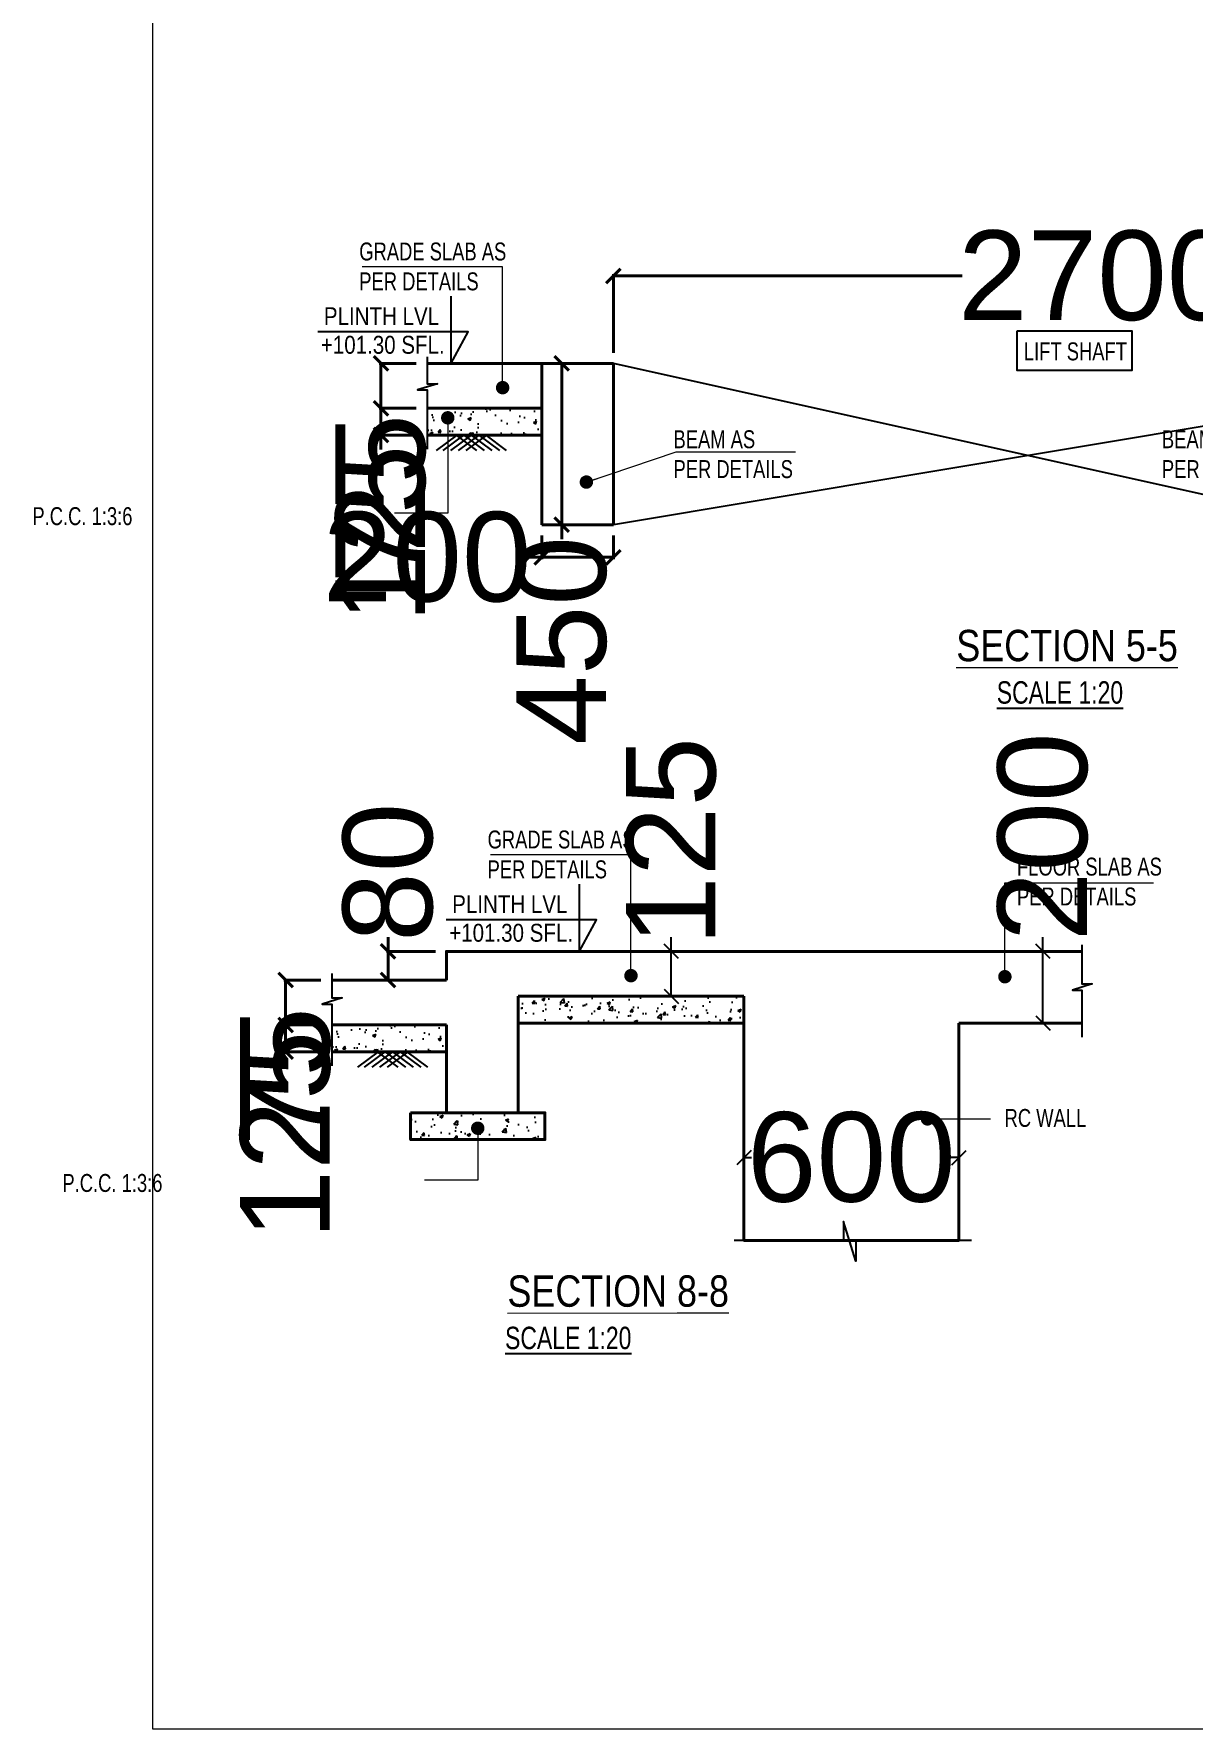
# Model space of a CAD drawing. Header units: millimetres. Extents: x 372 to 37729, y 179 to 80599.
# Drawn here: x 10242 to 13474, y 10343 to 15073 of the extents above; entities that cross this region are included whole.
import ezdxf

# ---------------------------------------------------------------- set-up
doc = ezdxf.new("R2010")
doc.units = ezdxf.units.MM
for name, color, linetype in [('HAT', 8, 'Continuous'), ('S - HATCH', 8, 'Continuous'), ('S - TXT-1', 6, 'Continuous'), ('S-DIM', 8, 'Continuous'), ('TEMP', 8, 'Continuous'), ('TEXT', 7, 'Continuous')]:
    doc.layers.add(name, color=color, linetype=linetype)
for name, color, linetype, lineweight in [('S - COL', 5, 'Continuous', 40), ('S - DIM', 253, 'Continuous', 13), ('S - SEC CUT', 5, 'Continuous', 13), ('S - SEC CUT TXT', 1, 'Continuous', 13), ('STR-Stair', 1, 'Continuous', 13)]:
    doc.layers.add(name, color=color, linetype=linetype, lineweight=lineweight)
doc.styles.add('SD', font='ARIALNB.TTF')
doc.styles.add('SED', font='ARIALN.TTF', dxfattribs={"height": 50})
doc.styles.add('SOBHA', font='arial.ttf')
doc.styles.add('sobha.sed', font='swisscl.ttf')
doc.dimstyles.new('S--20', dxfattribs={"dimscale": 20, "dimtxt": 12.5, "dimasz": 2, "dimexe": 0.25, "dimexo": 1.5, "dimgap": 0.1, "dimtad": 0, "dimdec": 0, "dimrnd": 0.0005, "dimzin": 0, "dimdsep": 46, "dimtxsty": 'SOBHA', "dimblk": 'OBLIQUE', "dimcen": 0.09, "dimclrd": 8, "dimclre": 8, "dimclrt": 4, "dimadec": 0, "dimazin": 0, "dimtfac": 1, "dimtdec": 0, "dimtofl": 0, "dimtmove": 0, "dimatfit": 3, "dimfxl": 0.18, "dimtolj": 1, "dimtzin": 0, "dimlwd": -1, "dimlwe": -1, "dimarcsym": 0})
doc.dimstyles.new('S-25', dxfattribs={"dimscale": 25, "dimtxt": 2.5, "dimasz": 1.5, "dimexe": 0.25, "dimexo": 0.5, "dimgap": 0.1, "dimtad": 0, "dimdec": 0, "dimrnd": 0.0005, "dimzin": 0, "dimdsep": 46, "dimtxsty": 'SOBHA', "dimblk": 'OBLIQUE', "dimcen": 0.09, "dimclrd": 8, "dimclre": 8, "dimclrt": 6, "dimadec": 0, "dimazin": 0, "dimtfac": 1, "dimtdec": 0, "dimtofl": 0, "dimtmove": 0, "dimatfit": 3, "dimfxl": 0.18, "dimtolj": 1, "dimtzin": 0, "dimlwd": -1, "dimlwe": -1, "dimarcsym": 0})

# ---------------------------------------------------------------- blocks, each defined once
blk = doc.blocks.new('_Oblique')
at = {"color": 0, "linetype": 'ByBlock', "lineweight": -2}
blk.add_line((-0.5, -0.5), (0.5, 0.5), dxfattribs=at)
blk = doc.blocks.new('*D325')
at = {"layer": 'Defpoints', "color": 0, "transparency": 16777216}
for p in [(11659.6, 13703.7), (11859.6, 13703.7), (11659.6, 13612.8)]:
    blk.add_point(p, dxfattribs=at)
at = {"layer": 'S - COL', "color": 8, "transparency": 16777216}
for p, q in [((11659.6, 13673.7), (11659.6, 13607.8)), ((11859.6, 13673.7), (11859.6, 13607.8)), ((11659.6, 13612.8), (11619.6, 13612.8)), ((11859.6, 13612.8), (11659.6, 13612.8))]:
    blk.add_line(p, q, dxfattribs=at)
at = {"layer": 'S - COL', "color": 8, "transparency": 16777216, "xscale": 40, "yscale": 40, "zscale": 40, "rotation": 180}
blk.add_blockref('_Oblique', (11659.6, 13612.8), dxfattribs=at)
at = {"layer": 'S - COL', "color": 8, "transparency": 16777216, "xscale": 40, "yscale": 40, "zscale": 40}
blk.add_blockref('_Oblique', (11859.6, 13612.8), dxfattribs=at)
at = {"layer": 'S - COL', "color": 4, "transparency": 16777216, "insert": (11339.7, 13612.8), "char_height": 250, "attachment_point": 5, "style": 'SOBHA'}
blk.add_mtext('\\A1;200', dxfattribs=at)
blk = doc.blocks.new('*D326')
at = {"layer": 'Defpoints', "color": 0, "transparency": 16777216}
for p in [(11659.6, 14153.7), (11659.6, 13703.7), (11715.4, 13703.7)]:
    blk.add_point(p, dxfattribs=at)
at = {"layer": 'S - COL', "color": 8, "transparency": 16777216}
for p, q in [((11689.6, 14153.7), (11720.4, 14153.7)), ((11715.4, 14153.7), (11715.4, 13703.7)), ((11689.6, 13703.7), (11720.4, 13703.7)), ((11715.4, 13703.7), (11715.4, 13663.7))]:
    blk.add_line(p, q, dxfattribs=at)
at = {"layer": 'S - COL', "color": 8, "transparency": 16777216, "xscale": 40, "yscale": 40, "zscale": 40}
for p, rotation in [((11715.4, 14153.7), 90), ((11715.4, 13703.7), 270)]:
    blk.add_blockref('_Oblique', p, dxfattribs=dict(at, rotation=rotation))
at = {"layer": 'S - COL', "color": 4, "transparency": 16777216, "insert": (11715.4, 13380.9), "char_height": 250, "attachment_point": 5, "rotation": 90, "style": 'SOBHA'}
blk.add_mtext('\\A1;450', dxfattribs=at)
blk = doc.blocks.new('*D327')
at = {"layer": 'Defpoints', "color": 0, "transparency": 16777216}
for p in [(11339.6, 14153.7), (11210.7, 14028.7), (11339.6, 14028.7)]:
    blk.add_point(p, dxfattribs=at)
at = {"layer": 'S - COL', "color": 8, "transparency": 16777216}
for p, q in [((11309.6, 14153.7), (11205.7, 14153.7)), ((11210.7, 14153.7), (11210.7, 14028.7)), ((11309.6, 14028.7), (11205.7, 14028.7)), ((11210.7, 14028.7), (11210.7, 13988.7))]:
    blk.add_line(p, q, dxfattribs=at)
at = {"layer": 'S - COL', "color": 8, "transparency": 16777216, "xscale": 40, "yscale": 40, "zscale": 40}
for p, rotation in [((11210.7, 14153.7), 90), ((11210.7, 14028.7), 270)]:
    blk.add_blockref('_Oblique', p, dxfattribs=dict(at, rotation=rotation))
at = {"layer": 'S - COL', "color": 4, "transparency": 16777216, "insert": (11210.7, 13721.3), "char_height": 250, "attachment_point": 5, "rotation": 90, "style": 'SOBHA'}
blk.add_mtext('\\A1;125', dxfattribs=at)
blk = doc.blocks.new('*D328')
at = {"layer": 'Defpoints', "color": 0, "transparency": 16777216}
for p in [(11339.6, 14028.7), (11210.7, 13953.7), (11339.6, 13953.7)]:
    blk.add_point(p, dxfattribs=at)
at = {"layer": 'S - COL', "color": 8, "transparency": 16777216}
for p, q in [((11309.6, 14028.7), (11205.7, 14028.7)), ((11210.7, 14028.7), (11210.7, 13953.7)), ((11309.6, 13953.7), (11205.7, 13953.7)), ((11210.7, 13953.7), (11210.7, 13913.7))]:
    blk.add_line(p, q, dxfattribs=at)
at = {"layer": 'S - COL', "color": 8, "transparency": 16777216, "xscale": 40, "yscale": 40, "zscale": 40}
for p, rotation in [((11210.7, 14028.7), 90), ((11210.7, 13953.7), 270)]:
    blk.add_blockref('_Oblique', p, dxfattribs=dict(at, rotation=rotation))
at = {"layer": 'S - COL', "color": 4, "transparency": 16777216, "insert": (11210.7, 13732.7), "char_height": 250, "attachment_point": 5, "rotation": 90, "style": 'SOBHA'}
blk.add_mtext('\\A1;75', dxfattribs=at)
blk = doc.blocks.new('*D329')
at = {"layer": 'Defpoints', "color": 0, "transparency": 16777216}
for p in [(14559.6, 14398), (11859.6, 14153.7), (14559.6, 14153.7)]:
    blk.add_point(p, dxfattribs=at)
at = {"layer": 'S - COL', "color": 8, "transparency": 16777216}
for p, q in [((11859.6, 14183.7), (11859.6, 14403)), ((11859.6, 14398), (12832.6, 14398)), ((14559.6, 14398), (13586.6, 14398)), ((14559.6, 14183.7), (14559.6, 14403))]:
    blk.add_line(p, q, dxfattribs=at)
at = {"layer": 'S - COL', "color": 8, "transparency": 16777216, "xscale": 40, "yscale": 40, "zscale": 40, "rotation": 180}
blk.add_blockref('_Oblique', (11859.6, 14398), dxfattribs=at)
at = {"layer": 'S - COL', "color": 8, "transparency": 16777216, "xscale": 40, "yscale": 40, "zscale": 40}
blk.add_blockref('_Oblique', (14559.6, 14398), dxfattribs=at)
at = {"layer": 'S - COL', "color": 4, "transparency": 16777216, "insert": (13209.6, 14398), "char_height": 250, "attachment_point": 5, "style": 'SOBHA'}
blk.add_mtext('\\A1;2700', dxfattribs=at)
blk = doc.blocks.new('*D311')
at = {"layer": 'Defpoints', "color": 0, "transparency": 16777216}
for p in [(11230.9, 12512.8), (11393.5, 12512.8), (11393.5, 12432.8)]:
    blk.add_point(p, dxfattribs=at)
at = {"layer": 'S - COL', "color": 8, "transparency": 16777216}
for p, q in [((11230.9, 12512.8), (11230.9, 12552.8)), ((11363.5, 12512.8), (11225.9, 12512.8)), ((11230.9, 12432.8), (11230.9, 12512.8)), ((11363.5, 12432.8), (11225.9, 12432.8))]:
    blk.add_line(p, q, dxfattribs=at)
at = {"layer": 'S - COL', "color": 8, "transparency": 16777216, "xscale": 40, "yscale": 40, "zscale": 40}
for p, rotation in [((11230.9, 12512.8), 90), ((11230.9, 12432.8), 270)]:
    blk.add_blockref('_Oblique', p, dxfattribs=dict(at, rotation=rotation))
at = {"layer": 'S - COL', "color": 4, "transparency": 16777216, "insert": (11230.9, 12733.6), "char_height": 250, "attachment_point": 5, "rotation": 90, "style": 'SOBHA'}
blk.add_mtext('\\A1;80', dxfattribs=at)
blk = doc.blocks.new('*D312')
at = {"layer": 'Defpoints', "color": 0, "transparency": 16777216}
for p in [(11073.5, 12432.8), (10944.7, 12307.8), (11073.5, 12307.8)]:
    blk.add_point(p, dxfattribs=at)
at = {"layer": 'S - COL', "color": 8, "transparency": 16777216}
for p, q in [((11043.5, 12432.8), (10939.7, 12432.8)), ((10944.7, 12432.8), (10944.7, 12307.8)), ((11043.5, 12307.8), (10939.7, 12307.8)), ((10944.7, 12307.8), (10944.7, 12267.8))]:
    blk.add_line(p, q, dxfattribs=at)
at = {"layer": 'S - COL', "color": 8, "transparency": 16777216, "xscale": 40, "yscale": 40, "zscale": 40}
for p, rotation in [((10944.7, 12432.8), 90), ((10944.7, 12307.8), 270)]:
    blk.add_blockref('_Oblique', p, dxfattribs=dict(at, rotation=rotation))
at = {"layer": 'S - COL', "color": 4, "transparency": 16777216, "insert": (10944.7, 12000.4), "char_height": 250, "attachment_point": 5, "rotation": 90, "style": 'SOBHA'}
blk.add_mtext('\\A1;125', dxfattribs=at)
blk = doc.blocks.new('*D313')
at = {"layer": 'Defpoints', "color": 0, "transparency": 16777216}
for p in [(11073.5, 12307.8), (10944.7, 12232.8), (11073.5, 12232.8)]:
    blk.add_point(p, dxfattribs=at)
at = {"layer": 'S - COL', "color": 8, "transparency": 16777216}
for p, q in [((11043.5, 12307.8), (10939.7, 12307.8)), ((10944.7, 12307.8), (10944.7, 12232.8)), ((11043.5, 12232.8), (10939.7, 12232.8))]:
    blk.add_line(p, q, dxfattribs=at)
at = {"layer": 'S - COL', "color": 8, "transparency": 16777216, "xscale": 40, "yscale": 40, "zscale": 40}
for p, rotation in [((10944.7, 12307.8), 90), ((10944.7, 12232.8), 270)]:
    blk.add_blockref('_Oblique', p, dxfattribs=dict(at, rotation=rotation))
at = {"layer": 'S - COL', "color": 4, "transparency": 16777216, "insert": (10944.7, 12163), "char_height": 250, "attachment_point": 5, "rotation": 90, "style": 'SOBHA'}
blk.add_mtext('\\A1;75', dxfattribs=at)
blk = doc.blocks.new('*D420')
at = {"layer": 'Defpoints', "color": 0, "linetype": 'ByBlock', "transparency": 16777216}
for p in [(12008.2, 12512.8), (12021, 12512.8), (12008.2, 12387.8)]:
    blk.add_point(p, dxfattribs=at)
at = {"layer": 'S-DIM', "color": 8, "transparency": 16777216}
for p, q in [((12021, 12512.8), (12021, 12552.8)), ((12021, 12387.8), (12021, 12512.8)), ((12038.2, 12512.8), (12026, 12512.8)), ((12038.2, 12387.8), (12026, 12387.8))]:
    blk.add_line(p, q, dxfattribs=at)
at = {"layer": 'S-DIM', "color": 8, "linetype": 'ByBlock', "transparency": 16777216, "xscale": 40, "yscale": 40, "zscale": 40}
for p, rotation in [((12021, 12512.8), 90), ((12021, 12387.8), 270)]:
    blk.add_blockref('_Oblique', p, dxfattribs=dict(at, rotation=rotation))
at = {"layer": 'S-DIM', "color": 4, "linetype": 'ByBlock', "transparency": 16777216, "insert": (12021, 12820.1), "char_height": 250, "attachment_point": 5, "rotation": 90, "style": 'SOBHA'}
blk.add_mtext('\\A1;125', dxfattribs=at)
blk = doc.blocks.new('*D421')
at = {"layer": 'Defpoints', "color": 0, "linetype": 'ByBlock', "transparency": 16777216}
for p in [(13021.1, 12512.8), (13058, 12512.8), (13021.1, 12312.8)]:
    blk.add_point(p, dxfattribs=at)
at = {"layer": 'S-DIM', "color": 8, "transparency": 16777216}
for p, q in [((13058, 12512.8), (13058, 12552.8)), ((13051.1, 12512.8), (13063, 12512.8)), ((13058, 12312.8), (13058, 12512.8)), ((13051.1, 12312.8), (13063, 12312.8))]:
    blk.add_line(p, q, dxfattribs=at)
at = {"layer": 'S-DIM', "color": 8, "linetype": 'ByBlock', "transparency": 16777216, "xscale": 40, "yscale": 40, "zscale": 40}
for p, rotation in [((13058, 12512.8), 90), ((13058, 12312.8), 270)]:
    blk.add_blockref('_Oblique', p, dxfattribs=dict(at, rotation=rotation))
at = {"layer": 'S-DIM', "color": 4, "linetype": 'ByBlock', "transparency": 16777216, "insert": (13058, 12832.7), "char_height": 250, "attachment_point": 5, "rotation": 90, "style": 'SOBHA'}
blk.add_mtext('\\A1;200', dxfattribs=at)
blk = doc.blocks.new('*D422')
at = {"layer": 'Defpoints', "color": 0, "linetype": 'ByBlock', "transparency": 16777216}
for p in [(12223.5, 11973.2), (12823.5, 11973.2), (12823.5, 11937.7)]:
    blk.add_point(p, dxfattribs=at)
at = {"layer": 'S-DIM', "color": 8, "transparency": 16777216}
for p, q in [((12223.5, 11943.2), (12223.5, 11932.7)), ((12223.5, 11937.7), (12245.1, 11937.7)), ((12823.5, 11937.7), (12802, 11937.7)), ((12823.5, 11943.2), (12823.5, 11932.7))]:
    blk.add_line(p, q, dxfattribs=at)
at = {"layer": 'S-DIM', "color": 8, "linetype": 'ByBlock', "transparency": 16777216, "xscale": 40, "yscale": 40, "zscale": 40, "rotation": 180}
blk.add_blockref('_Oblique', (12223.5, 11937.7), dxfattribs=at)
at = {"layer": 'S-DIM', "color": 8, "linetype": 'ByBlock', "transparency": 16777216, "xscale": 40, "yscale": 40, "zscale": 40}
blk.add_blockref('_Oblique', (12823.5, 11937.7), dxfattribs=at)
at = {"layer": 'S-DIM', "color": 4, "linetype": 'ByBlock', "transparency": 16777216, "insert": (12523.5, 11937.7), "char_height": 250, "attachment_point": 5, "style": 'SOBHA'}
blk.add_mtext('\\A1;600', dxfattribs=at)

msp = doc.modelspace()

# ---------------------------------------------------------------- hatches: boundary and pattern name
at = {"layer": 'S - HATCH', "ltscale": 10000}
h = msp.add_hatch(dxfattribs=at)
h.set_pattern_fill('AR-CONC', color=256, scale=0.5)
h.set_pattern_definition([(50, (-15533.83, 22800.88), (91.09233, -7.96954), [9.525, -104.775]), (355, (-15533.83, 22800.88), (-17.6217, 95.52842), [7.62, -83.8203]), (100.45144, (-15526.24, 22800.22), (73.47062, 87.55888), [8.095, -89.04512]), (46.1842, (-15533.83, 22826.28), (135.5395, -21.02116), [14.2875, -157.1625]), (96.63556, (-15522.53, 22824.53), (118.70207, 123.71306), [12.1425, -133.5678]), (351.18415, (-15533.83, 22826.28), (118.7021, 123.71306), [11.43, -125.72987]), (21, (-15521.13, 22819.93), (75.8072, -51.1326), [9.525, -104.775]), (326, (-15521.13, 22819.93), (30.901, 92.09398), [7.62, -83.82]), (71.45144, (-15514.81, 22815.67), (106.7082, 40.96138), [8.095, -89.04497]), (37.5, (-15533.828, 22800.88), (1.5443, 42.27752), [0, -82.804, 0, -85.09, 0, -84.1375]), (7.5, (-15533.83, 22800.88), (33.40983, 50.09029), [0, -48.514, 0, -80.899, 0, -32.0675]), (327.5, (-15562.15, 22800.88), (67.795298, -2.86437), [0, -31.75, 0, -99.06, 0, -131.445]), (317.5, (-15574.85, 22800.88), (74.06459, 12.71325), [0, -41.275, 0, -65.786, 0, -93.345])])
h.paths.add_polyline_path([(11659.6, 14028.7), (11339.6, 14028.7), (11339.6, 13953.7), (11659.6, 13953.7)])
h = msp.add_hatch(dxfattribs=at)
h.set_pattern_fill('AR-CONC', color=256, scale=0.5)
h.set_pattern_definition([(50, (-15799.86, 21159.99), (91.09233, -7.96954), [9.525, -104.775]), (355, (-15799.86, 21159.99), (-17.6217, 95.52842), [7.62, -83.8203]), (100.45144, (-15792.27, 21159.32), (73.47062, 87.55888), [8.095, -89.04512]), (46.1842, (-15799.86, 21185.39), (135.5395, -21.02116), [14.2875, -157.1625]), (96.63556, (-15788.56, 21183.64), (118.70207, 123.71306), [12.1425, -133.5678]), (351.18415, (-15799.86, 21185.39), (118.7021, 123.71306), [11.43, -125.72987]), (21, (-15787.16, 21179.04), (75.8072, -51.1326), [9.525, -104.775]), (326, (-15787.16, 21179.04), (30.901, 92.09398), [7.62, -83.82]), (71.45144, (-15780.84, 21174.78), (106.7082, 40.96138), [8.095, -89.04497]), (37.5, (-15799.86, 21159.99), (1.5443, 42.27752), [0, -82.804, 0, -85.09, 0, -84.1375]), (7.5, (-15799.86, 21159.99), (33.40983, 50.09029), [0, -48.514, 0, -80.899, 0, -32.0675]), (327.5, (-15828.18, 21159.99), (67.795298, -2.864372), [0, -31.75, 0, -99.06, 0, -131.445]), (317.5, (-15840.88, 21159.99), (74.06459, 12.71325), [0, -41.275, 0, -65.786, 0, -93.345])])
h.paths.add_polyline_path([(11593.5, 12387.8), (12223.5, 12387.8), (12223.5, 12312.8), (11593.5, 12312.8)])
h = msp.add_hatch(dxfattribs=at)
h.set_pattern_fill('AR-CONC', color=256, scale=0.5)
h.set_pattern_definition([(50, (-15799.86, 21079.99), (91.09233, -7.96954), [9.525, -104.775]), (355, (-15799.86, 21079.99), (-17.6217, 95.52842), [7.62, -83.8203]), (100.45144, (-15792.27, 21079.32), (73.47062, 87.55888), [8.095, -89.04512]), (46.1842, (-15799.86, 21105.39), (135.5395, -21.02116), [14.2875, -157.1625]), (96.63556, (-15788.56, 21103.64), (118.70207, 123.71306), [12.1425, -133.5678]), (351.18415, (-15799.86, 21105.39), (118.7021, 123.71306), [11.43, -125.72987]), (21, (-15787.16, 21099.04), (75.8072, -51.1326), [9.525, -104.775]), (326, (-15787.16, 21099.04), (30.901, 92.09398), [7.62, -83.82]), (71.45144, (-15780.84, 21094.78), (106.7082, 40.96138), [8.095, -89.04497]), (37.5, (-15799.86, 21079.99), (1.5443, 42.27752), [0, -82.804, 0, -85.09, 0, -84.1375]), (7.5, (-15799.86, 21079.99), (33.40983, 50.09029), [0, -48.514, 0, -80.899, 0, -32.0675]), (327.5, (-15828.18, 21079.99), (67.795298, -2.86437), [0, -31.75, 0, -99.06, 0, -131.445]), (317.5, (-15840.88, 21079.99), (74.06459, 12.71325), [0, -41.275, 0, -65.786, 0, -93.345])])
h.paths.add_polyline_path([(11393.5, 12307.8), (11073.5, 12307.8), (11073.5, 12232.8), (11393.5, 12232.8)])
at = {"layer": 'S - HATCH'}
h = msp.add_hatch(dxfattribs=at)
h.set_pattern_fill('AR-CONC', color=256, scale=0.5)
h.set_pattern_definition([(50, (31405.42, 122745.05), (91.092334, -7.969543), [9.525, -104.775]), (355, (31405.42, 122745.05), (-17.62171, 95.52842), [7.62, -83.82029]), (100.451445, (31413.01, 122744.38), (73.470624, 87.558876), [8.095004, -89.04512]), (46.1842, (31405.42, 122770.45), (135.53952, -21.02116), [14.2875, -157.1625]), (96.63556, (31416.72, 122768.7), (118.70207, 123.71306), [12.14251, -133.5678]), (351.18415, (31405.42, 122770.45), (118.70207, 123.71306), [11.42998, -125.72987]), (21, (31418.12, 122764.1), (75.807196, -51.1326), [9.525, -104.775]), (326, (31418.12, 122764.1), (30.901014, 92.09398), [7.62, -83.82]), (71.451445, (31424.44, 122759.84), (106.70821, 40.961384), [8.095004, -89.04497]), (37.5, (31405.423, 122745.047), (1.544302, 42.277519), [0, -82.804, 0, -85.09, 0, -84.1375]), (7.5, (31405.423, 122745.047), (33.409831, 50.090287), [0, -48.514, 0, -80.899, 0, -32.0675]), (327.5, (31377.102, 122745.047), (67.795298, -2.864372), [0, -31.75, 0, -99.06, 0, -131.445]), (317.5, (31364.4, 122745.047), (74.06459, 12.713246), [0, -41.275, 0, -65.786, 0, -93.345])])
h.paths.add_polyline_path([(11293.5, 12062.8), (11293.5, 11987.8), (11668.5, 11987.8), (11668.5, 12062.8)])

# ---------------------------------------------------------------- linework, layer by layer
at = {"layer": 'HAT'}
for p, q in [((14559.6, 14153.7, 0.4), (11859.6, 13703.7, 0.4)), ((14559.6, 13553.7, 0.4), (11859.6, 14153.7, 0.4))]:
    msp.add_line(p, q, dxfattribs=at)
at = {"layer": 'HAT', "elevation": 0.4}
msp.add_lwpolyline([(12985.8, 14244.5), (13305.8, 14244.5), (13305.8, 14134.5), (12985.8, 14134.5)], close=True, dxfattribs=at)
at = {"layer": 'S - COL', "linetype": 'ByBlock'}
for p, q in [((11339.6, 14153.7, 0.4), (11659.6, 14153.7, 0.4)), ((11659.6, 14153.7, 0.4), (11859.6, 14153.7, 0.4)), ((11659.6, 13703.7, 0.4), (11859.6, 13703.7, 0.4)), ((12223.5, 12512.8), (11593.5, 12512.8)), ((11073.5, 12432.8), (11393.5, 12432.8))]:
    msp.add_line(p, q, dxfattribs=at)
at = {"layer": 'S - COL'}
for p, q in [((11659.6, 14153.7, 0.4), (11659.6, 13703.7, 0.4)), ((11859.6, 14153.7, 0.4), (11859.6, 13703.7, 0.4)), ((11659.6, 14028.7, 0.4), (11339.6, 14028.7, 0.4)), ((11659.6, 13953.7, 0.4), (11339.6, 13953.7, 0.4)), ((13166.8, 12512.8), (12823.5, 12512.8)), ((11593.5, 12387.8), (12223.5, 12387.8)), ((11393.5, 12307.8), (11073.5, 12307.8)), ((11593.5, 12312.8), (12223.5, 12312.8)), ((13166.8, 12312.8), (12823.5, 12312.8)), ((11393.5, 12232.8), (11073.5, 12232.8))]:
    msp.add_line(p, q, dxfattribs=at)
at = {"layer": 'S - COL', "linetype": 'ByBlock'}
for points in [[(11393.5, 12432.8), (11393.5, 12512.8), (11593.5, 12512.8)], [(12223.5, 12512.8), (12823.5, 12512.8)], [(11593.5, 12387.8), (11593.5, 12062.8), (11393.5, 12062.8), (11393.5, 12307.8)], [(12823.5, 12312.8), (12823.5, 11706.3), (12223.5, 11706.3), (12223.5, 12387.8)]]:
    msp.add_lwpolyline(points, dxfattribs=at)
at = {"layer": 'S - COL'}
msp.add_lwpolyline([(11293.5, 12062.8), (11668.5, 12062.8), (11668.5, 11987.8), (11293.5, 11987.8)], close=True, dxfattribs=at)
at = {"layer": 'S - HATCH', "elevation": 0.4}
msp.add_lwpolyline([(11339.6, 14172.1), (11339.6, 14097), (11368.5, 14097), (11313.3, 14079.7), (11339.6, 14079.7), (11339.6, 13914.3)], dxfattribs=at)
at = {"layer": 'S - HATCH'}
for points in [[(13166.8, 12531.2), (13166.8, 12422.2), (13195.7, 12422.2), (13140.5, 12404.9), (13166.8, 12404.9), (13166.8, 12273.4)], [(11073.5, 12451.2), (11073.5, 12383.3), (11102.5, 12383.3), (11047.3, 12365.9), (11073.5, 12365.9), (11073.5, 12193.4)], [(12858.7, 11706.3), (12536.1, 11706.3), (12536.1, 11648.5), (12501.5, 11758.8), (12501.5, 11706.3), (12196.5, 11706.3)]]:
    msp.add_lwpolyline(points, dxfattribs=at)
at = {"layer": 'STR-Stair', "linetype": 'ByBlock'}
msp.add_lwpolyline([(10574.1, 18212.7), (23824.1, 18212.7), (23824.1, 10342.7), (10574.1, 10342.7)], close=True, dxfattribs=at)
at = {"layer": 'TEMP', "linetype": 'Continuous', "ltscale": 10}
for p, q in [((11422.6, 13953.7, 0.4), (11365.2, 13910.7, 0.4)), ((11441.3, 13953.7, 0.4), (11383.9, 13910.7, 0.4)), ((11462.8, 13953.7, 0.4), (11405.4, 13910.7, 0.4)), ((11420.4, 13953.7, 0.4), (11477.8, 13910.7, 0.4)), ((11483.8, 13953.7, 0.4), (11426.4, 13910.7, 0.4)), ((11441.9, 13953.7, 0.4), (11499.3, 13910.7, 0.4)), ((11505.3, 13953.7, 0.4), (11447.9, 13910.7, 0.4)), ((11462.8, 13953.7, 0.4), (11520.2, 13910.7, 0.4)), ((11484.3, 13953.7, 0.4), (11541.7, 13910.7, 0.4)), ((11503.1, 13953.7, 0.4), (11560.5, 13910.7, 0.4)), ((11202.9, 12232.8), (11145.5, 12189.8)), ((11221.7, 12232.8), (11164.3, 12189.8)), ((11243.2, 12232.8), (11185.8, 12189.8)), ((11200.7, 12232.8), (11258.1, 12189.8)), ((11264.1, 12232.8), (11206.8, 12189.8)), ((11222.2, 12232.8), (11279.6, 12189.8)), ((11285.7, 12232.8), (11228.3, 12189.8)), ((11243.2, 12232.8), (11300.6, 12189.8)), ((11264.7, 12232.8), (11322.1, 12189.8)), ((11283.5, 12232.8), (11340.8, 12189.8))]:
    msp.add_line(p, q, dxfattribs=at)
at = {"layer": 'TEMP', "color": 7, "elevation": 0.4}
msp.add_lwpolyline([(11405.5, 14341.6), (11405.5, 14152.6), (11454.6, 14241.5), (11034.4, 14241.5)], dxfattribs=at)
at = {"layer": 'TEMP', "color": 7}
msp.add_lwpolyline([(11763.7, 12700.7), (11763.7, 12511.7), (11812.7, 12600.6), (11392.6, 12600.6)], dxfattribs=at)

# ---------------------------------------------------------------- texts
at = {"layer": 'S - SEC CUT', "color": 4, "char_height": 50, "width": 437.836, "attachment_point": 3, "style": 'SED'}
for s, insert in [('PLINTH LVL', (11373.1, 14310.7, 0.4)), ('+101.30 SFL.', (11388.7, 14230.8, 0.4)), ('PLINTH LVL', (11731.2, 12669.8)), ('+101.30 SFL.', (11746.9, 12589.9))]:
    msp.add_mtext(s, dxfattribs=dict(at, insert=insert))
at = {"layer": 'S - SEC CUT TXT', "color": 1, "linetype": 'ByBlock', "char_height": 87.5, "attachment_point": 1, "rotation": 0.0107, "style": 'SD'}
for s, insert, width in [('{\\fArial Narrow|b0|i0|c0|p34;\\LSECTION 5-5}', (12816.3, 13410.2, 0.4), 1177.794), ('{\\fArial Narrow|b0|i0|c0|p34;\\LSECTION 8-8}', (11563.8, 11608.8), 612.77)]:
    msp.add_mtext(s, dxfattribs=dict(at, insert=insert, width=width))
at = {"layer": 'S - TXT-1', "char_height": 50, "style": 'sobha.sed'}
for s, insert, width, attachment_point in [('\\pxqj;GRADE SLAB AS\\PPER DETAILS', (11150.4, 14357.1, 0.4), 971.801, 7), ('\\pxqj;LIFT SHAFT', (13004.9, 14161.7, 0.4), 1001.801, 7), ('\\pxqj;BEAM AS\\PPER DETAILS', (12027.2, 13833.2, 0.4), 1001.801, 7), ('\\pxqj;BEAM AS\\PPER DETAILS', (14391.9, 13833.2, 0.4), 1001.801, 9), ('\\pxqj;P.C.C. 1:3:6', (11240.1, 13701.9, 0.4), 1001.801, 9), ('\\pxqj;GRADE SLAB AS\\PPER DETAILS', (11508.5, 12716.2), 411.113, 7), ('\\pxqj;FLOOR SLAB AS\\PPER DETAILS', (12985.6, 12774.5), 406.006, 1), ('\\pxql;RC WALL', (12951.1, 12073.2, 0.8), 234.645, 1), ('\\pxqj;P.C.C. 1:3:6', (11323.8, 11841), 1001.801, 9)]:
    msp.add_mtext(s, dxfattribs=dict(at, insert=insert, width=width, attachment_point=attachment_point))
at = {"layer": 'TEXT', "char_height": 62.5, "attachment_point": 9, "style": 'sobha.sed'}
for insert, width in [((14734.7, 13203.5, 0.4), 1805.445), ((11993.2, 11402.1), 436.02)]:
    msp.add_mtext('\\pxql;{\\LSCALE 1:20}', dxfattribs=dict(at, insert=insert, width=width))

# ---------------------------------------------------------------- dimensions: what is measured, and where the dimension line sits
at = {"layer": 'S - COL'}
dim = msp.add_linear_dim(base=(14559.6, 14398, 0.4), p1=(11859.6, 14153.7, 0.4), p2=(14559.6, 14153.7, 0.4), text='2700', dimstyle='S--20', dxfattribs=at)
dim.commit()
dim.dimension.update_dxf_attribs({"geometry": '*D329', "text_midpoint": (13209.6, 14398, 0.4)})
for base, p1, p2, angle, picture, middle in [((11210.7, 14028.7, 0.4), (11339.6, 14153.7, 0.4), (11339.6, 14028.7, 0.4), 90, '*D327', (11210.7, 13721.3, 0.4)), ((11715.4, 13703.7, 0.4), (11659.6, 14153.7, 0.4), (11659.6, 13703.7, 0.4), 90, '*D326', (11715.4, 13380.9, 0.4)), ((11659.6, 13612.8, 0.4), (11859.6, 13703.7, 0.4), (11659.6, 13703.7, 0.4), 180, '*D325', (11339.7, 13612.8, 0.4)), ((11230.9, 12512.8), (11393.5, 12432.8), (11393.5, 12512.8), 90, '*D311', (11230.9, 12733.6)), ((10944.7, 12307.8), (11073.5, 12432.8), (11073.5, 12307.8), 90, '*D312', (10944.7, 12000.4))]:
    dim = msp.add_linear_dim(base=base, p1=p1, p2=p2, angle=angle, dimstyle='S--20', dxfattribs=at)
    dim.commit()
    dim.dimension.update_dxf_attribs({"geometry": picture, "text_midpoint": middle})
dim = msp.add_linear_dim(base=(11210.7, 13953.7, 0.4), p1=(11339.6, 14028.7, 0.4), p2=(11339.6, 13953.7, 0.4), angle=90, dimstyle='S--20', dxfattribs=at)
dim.commit()
dim.dimension.update_dxf_attribs({"geometry": '*D328', "text_midpoint": (11210.7, 13732.7, 0.4), "dimtype": 160})
dim = msp.add_linear_dim(base=(10944.7, 12232.8), p1=(11073.5, 12307.8), p2=(11073.5, 12232.8), angle=90, dimstyle='S--20', override={"dimtmove": 1}, dxfattribs=at)
dim.commit()
dim.dimension.update_dxf_attribs({"geometry": '*D313', "text_midpoint": (10944.7, 12163), "dimtype": 160})
at = {"layer": 'S-DIM', "linetype": 'ByBlock'}
dim = msp.add_linear_dim(base=(12021, 12512.8), p1=(12008.2, 12387.8), p2=(12008.2, 12512.8), angle=90, dimstyle='S--20', dxfattribs=at)
dim.commit()
dim.dimension.update_dxf_attribs({"geometry": '*D420', "text_midpoint": (12021, 12820.1), "dimtype": 160})
dim = msp.add_linear_dim(base=(13058, 12512.8), p1=(13021.1, 12312.8), p2=(13021.1, 12512.8), angle=90, dimstyle='S--20', dxfattribs=at)
dim.commit()
dim.dimension.update_dxf_attribs({"geometry": '*D421', "text_midpoint": (13058, 12832.7)})
dim = msp.add_linear_dim(base=(12823.5, 11937.7), p1=(12223.5, 11973.2), p2=(12823.5, 11973.2), dimstyle='S--20', dxfattribs=at)
dim.commit()
dim.dimension.update_dxf_attribs({"geometry": '*D422', "text_midpoint": (12523.5, 11937.7)})

# ---------------------------------------------------------------- leaders
at = {"layer": 'S - DIM'}
for points in [[(11550.4, 14086.1, 0.4), (11550.4, 14423, 0.4), (11158.7, 14423, 0.4)], [(11397.3, 14002, 0.4), (11397.3, 13735.7, 0.4), (11248.8, 13735.7, 0.4)], [(11784.1, 13822.7, 0.4), (12034.5, 13907.3, 0.4), (12367.9, 13907.3, 0.4)], [(11908.5, 12445.2), (11908.5, 12782.1), (11516.9, 12782.1)], [(12951.9, 12442.3), (12951.9, 12704.2), (13366.2, 12704.2)], [(12735.9, 12045.5), (12911.4, 12045.5)], [(11481, 12019.5), (11481, 11874.9), (11332.6, 11874.9)]]:
    msp.add_leader(points, dimstyle='S-25', override={"dimldrblk": 'Dot'}, dxfattribs=at)

doc.saveas('drawing.dxf')
